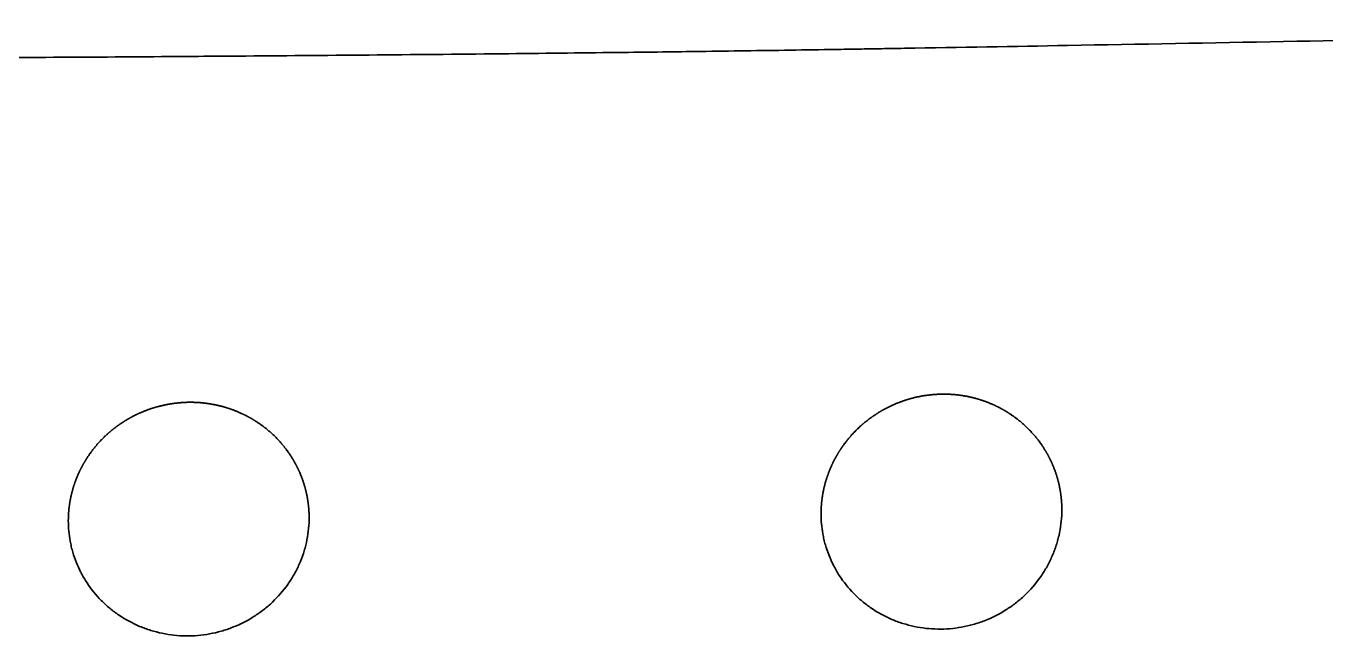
# Model space of a CAD drawing. Header units: millimetres. Extents: x 0 to 2526, y -1017 to 790.
# Drawn here: x 919.2 to 1118.9, y 695.4 to 789.1 of the extents above; entities that cross this region are included whole.
import ezdxf

# ---------------------------------------------------------------- set-up
doc = ezdxf.new("R2010")
doc.units = ezdxf.units.MM
doc.layers.add('Blocks', color=7, linetype='Continuous')
doc.layers.add('Blocks$Inner', color=7, linetype='Continuous', lineweight=25, true_color=0x007f00)
doc.layers.add('Blocks$Outline', color=7, linetype='Continuous', lineweight=35, true_color=0xff3f3f)

# ---------------------------------------------------------------- blocks, each defined once
blk = doc.blocks.new('Balcony Dining Bench w Arm Front')
at = {"layer": 'Blocks$Inner'}
for points, knots in [([(176.43, 789.1), (176.47, 789.1), (176.52, 789.1), (176.57, 789.1), (176.94, 789.1), (177.31, 789.1), (177.68, 789.1), (178.38, 789.1), (179.09, 789.09), (179.8, 789.09), (181.14, 789.08), (182.45, 789.07), (183.79, 789.06), (185.06, 789.05), (186.32, 789.03), (187.59, 789.01), (187.91, 789.01), (188.22, 789), (188.53, 789), (188.85, 788.99), (189.16, 788.99), (189.47, 788.98), (190.1, 788.97), (190.73, 788.96), (191.36, 788.95), (192.61, 788.93), (193.87, 788.91), (195.13, 788.89), (197.66, 788.84), (200.18, 788.8), (202.71, 788.75), (207.81, 788.66), (212.9, 788.57), (217.99, 788.48), (228.36, 788.29), (238.72, 788.1), (249.06, 787.91), (259.66, 787.71), (270.25, 787.51), (280.82, 787.31), (291.67, 787.11), (302.5, 786.9), (313.3, 786.7), (324.39, 786.5), (335.46, 786.3), (346.5, 786.1), (354.55, 785.96), (362.7, 785.82), (370.96, 785.68), (372.32, 785.65), (373.68, 785.63), (375.05, 785.61), (375.1, 785.61), (376.24, 785.59), (376.28, 785.59), (376.87, 785.58), (377.45, 785.57), (378.04, 785.56), (378.81, 785.55), (379.59, 785.53), (380.37, 785.52), (380.76, 785.52), (381.16, 785.51), (381.55, 785.5), (383.87, 785.47), (386.19, 785.43), (388.51, 785.39), (393.08, 785.33), (397.64, 785.26), (402.2, 785.2), (406.25, 785.14), (410.41, 785.09), (414.69, 785.04), (420.14, 784.97), (425.78, 784.91), (431.59, 784.85), (444.91, 784.71), (458.49, 784.59), (471.85, 784.49), (476.55, 784.46), (481.17, 784.42), (485.73, 784.39), (491.8, 784.35), (497.76, 784.31), (503.62, 784.28), (521.92, 784.17), (541.36, 784.08), (559.71, 784.01), (561.64, 784), (563.57, 784), (565.5, 783.99), (589.67, 783.9), (613.09, 783.84), (635.75, 783.8), (661.46, 783.76), (687.17, 783.74), (712.85, 783.74), (738.53, 783.74), (764.24, 783.76), (789.95, 783.8), (813.64, 783.84), (836.66, 783.9), (859.02, 783.99), (861.59, 784), (863.91, 784), (865.98, 784.01), (884.02, 784.08), (903.08, 784.17), (921.04, 784.28), (927.37, 784.31), (933.67, 784.35), (939.97, 784.4), (944.33, 784.43), (948.65, 784.46), (952.92, 784.49), (966.33, 784.59), (979.96, 784.71), (993.33, 784.85), (999.49, 784.91), (1005.38, 784.98), (1011, 785.05), (1014.98, 785.09), (1018.92, 785.14), (1022.83, 785.2), (1027.41, 785.26), (1031.99, 785.32), (1036.57, 785.39), (1038.9, 785.43), (1041.23, 785.46), (1043.55, 785.5), (1044.14, 785.51), (1044.73, 785.52), (1045.32, 785.53), (1045.91, 785.54), (1046.49, 785.55), (1047.08, 785.56), (1047.67, 785.57), (1048.25, 785.58), (1048.84, 785.59), (1048.89, 785.59), (1050.02, 785.61), (1050.08, 785.61), (1051.44, 785.63), (1052.8, 785.65), (1054.15, 785.68), (1062.68, 785.82), (1071.03, 785.96), (1079.2, 786.11), (1090.24, 786.31), (1101.31, 786.51), (1112.39, 786.71), (1123.2, 786.91), (1134.03, 787.12), (1144.87, 787.32), (1155.44, 787.52), (1166.03, 787.72), (1176.64, 787.92), (1186.98, 788.11), (1197.33, 788.3), (1207.71, 788.49), (1212.8, 788.58), (1217.89, 788.67), (1222.99, 788.76), (1225.52, 788.8), (1228.04, 788.84), (1230.57, 788.89), (1231.83, 788.91), (1233.08, 788.93), (1234.34, 788.95), (1234.97, 788.96), (1235.6, 788.97), (1236.22, 788.98), (1236.54, 788.99), (1236.85, 789), (1237.17, 789), (1237.48, 789.01), (1237.79, 789.01), (1238.11, 789.01), (1239.38, 789.03), (1240.64, 789.05), (1241.91, 789.06), (1243.24, 789.07), (1244.56, 789.08), (1245.89, 789.09), (1246.61, 789.09), (1247.31, 789.1), (1248.02, 789.1), (1248.39, 789.1), (1248.76, 789.1), (1249.13, 789.1), (1249.18, 789.1), (1249.22, 789.1), (1249.27, 789.1)], [22.92623, 22.92623, 22.92623, 22.92623, 23.068171, 23.068171, 23.068171, 24.181291, 24.181291, 24.181291, 26.304071, 26.304071, 26.304071, 30.293159, 30.293159, 30.293159, 34.108347, 34.108347, 34.108347, 35.052543, 35.052543, 35.052543, 35.998443, 35.998443, 35.998443, 37.891572, 37.891572, 37.891572, 41.685462, 41.685462, 41.685462, 49.303922, 49.303922, 49.303922, 64.664791, 64.664791, 64.664791, 95.892798, 95.892798, 95.892798, 127.813465, 127.813465, 127.813465, 160.438723, 160.438723, 160.438723, 193.773793, 193.773793, 193.773793, 218.326646, 218.326646, 218.326646, 222.428058, 222.428058, 222.428058, 223.673841, 223.673841, 223.673841, 225.450252, 225.450252, 225.450252, 227.80179, 227.80179, 227.80179, 228.993594, 228.993594, 228.993594, 236.013794, 236.013794, 236.013794, 249.824857, 249.824857, 249.824857, 262.404558, 262.404558, 262.404558, 279.411222, 279.411222, 279.411222, 319.83122, 319.83122, 319.83122, 333.736504, 333.736504, 333.736504, 351.660888, 351.660888, 351.660888, 407.79894, 407.79894, 407.79894, 413.586184, 413.586184, 413.586184, 483.855313, 483.855313, 483.855313, 560.959264, 560.959264, 560.959264, 638.06295, 638.06295, 638.06295, 707.146395, 707.146395, 707.146395, 714.1183, 714.1183, 714.1183, 769.220358, 769.220358, 769.220358, 788.178374, 788.178374, 788.178374, 801.157229, 801.157229, 801.157229, 841.729748, 841.729748, 841.729748, 859.5085, 859.5085, 859.5085, 871.424957, 871.424957, 871.424957, 885.2842, 885.2842, 885.2842, 892.328338, 892.328338, 892.328338, 894.111756, 894.111756, 894.111756, 895.883645, 895.883645, 895.883645, 897.666024, 897.666024, 897.666024, 898.912972, 898.912972, 898.912972, 903.0038, 903.0038, 903.0038, 928.14154, 928.14154, 928.14154, 961.47683, 961.47683, 961.47683, 994.102289, 994.102289, 994.102289, 1026.02312, 1026.02312, 1026.02312, 1057.25122, 1057.25122, 1057.25122, 1072.612096, 1072.612096, 1072.612096, 1080.230546, 1080.230546, 1080.230546, 1084.024428, 1084.024428, 1084.024428, 1085.917551, 1085.917551, 1085.917551, 1086.863449, 1086.863449, 1086.863449, 1087.807647, 1087.807647, 1087.807647, 1091.622846, 1091.622846, 1091.622846, 1095.61188, 1095.61188, 1095.61188, 1097.734661, 1097.734661, 1097.734661, 1098.847781, 1098.847781, 1098.847781, 1098.98972, 1098.98972, 1098.98972, 1098.98972]), ([(925.67, 713.12), (925.67, 712.07), (925.76, 711.03), (925.95, 710), (926.01, 709.71), (926.07, 709.43), (926.13, 709.15), (926.2, 708.87), (926.27, 708.59), (926.35, 708.31), (926.52, 707.76), (926.7, 707.21), (926.92, 706.68), (927.11, 706.21), (927.32, 705.75), (927.55, 705.29)], [234.577607, 234.577607, 234.577607, 234.577607, 237.912655, 237.912655, 237.912655, 238.837847, 238.837847, 238.837847, 239.758022, 239.758022, 239.758022, 241.589646, 241.589646, 241.589646, 243.206097, 243.206097, 243.206097, 243.206097]), ([(943.73, 695.45), (944.95, 695.44), (946.17, 695.54), (947.38, 695.76), (947.98, 695.87), (948.58, 696.01), (949.17, 696.18), (949.76, 696.34), (950.35, 696.54), (950.92, 696.77), (952.06, 697.21), (953.14, 697.76), (954.17, 698.41), (954.43, 698.58), (954.68, 698.74), (954.93, 698.92), (955.18, 699.1), (955.43, 699.28), (955.67, 699.47), (956.15, 699.84), (956.61, 700.23), (957.04, 700.65), (957.92, 701.48), (958.7, 702.39), (959.39, 703.36), (959.57, 703.61), (959.73, 703.86), (959.89, 704.11), (960.05, 704.36), (960.21, 704.62), (960.35, 704.88), (960.65, 705.39), (960.91, 705.92), (961.15, 706.46), (961.39, 707), (961.6, 707.54), (961.78, 708.1), (961.88, 708.38), (961.96, 708.66), (962.04, 708.94), (962.12, 709.23), (962.19, 709.52), (962.25, 709.8), (962.51, 710.94), (962.64, 712.09), (962.67, 713.26), (962.67, 713.36), (962.67, 713.47), (962.67, 713.58)], [146.407026, 146.407026, 146.407026, 146.407026, 150.091218, 150.091218, 150.091218, 151.928526, 151.928526, 151.928526, 153.778324, 153.778324, 153.778324, 157.447832, 157.447832, 157.447832, 158.367129, 158.367129, 158.367129, 159.291759, 159.291759, 159.291759, 161.130143, 161.130143, 161.130143, 164.796502, 164.796502, 164.796502, 165.720292, 165.720292, 165.720292, 166.639709, 166.639709, 166.639709, 168.467798, 168.467798, 168.467798, 170.295787, 170.295787, 170.295787, 171.21508, 171.21508, 171.21508, 172.138443, 172.138443, 172.138443, 175.801914, 175.801914, 175.801914, 176.144161, 176.144161, 176.144161, 176.144161]), ([(1041.33, 714.19), (1041.33, 713.16), (1041.42, 712.15), (1041.6, 711.14), (1041.65, 710.86), (1041.71, 710.57), (1041.77, 710.28), (1041.84, 710), (1041.91, 709.72), (1041.99, 709.44), (1042.15, 708.88), (1042.34, 708.34), (1042.55, 707.8), (1042.75, 707.29), (1042.97, 706.79), (1043.22, 706.31)], [234.344045, 234.344045, 234.344045, 234.344045, 237.565983, 237.565983, 237.565983, 238.488748, 238.488748, 238.488748, 239.406701, 239.406701, 239.406701, 241.233706, 241.233706, 241.233706, 242.955161, 242.955161, 242.955161, 242.955161]), ([(1059.27, 696.5), (1060.49, 696.48), (1061.71, 696.58), (1062.92, 696.8), (1063.52, 696.91), (1064.11, 697.04), (1064.7, 697.21), (1065.29, 697.37), (1065.88, 697.57), (1066.45, 697.79), (1067.6, 698.24), (1068.68, 698.78), (1069.72, 699.44), (1069.97, 699.6), (1070.23, 699.77), (1070.48, 699.94), (1070.73, 700.12), (1070.98, 700.3), (1071.22, 700.49), (1071.7, 700.86), (1072.16, 701.26), (1072.6, 701.68), (1073.49, 702.51), (1074.28, 703.42), (1074.97, 704.4), (1075.15, 704.65), (1075.32, 704.9), (1075.48, 705.15), (1075.65, 705.41), (1075.8, 705.66), (1075.95, 705.92), (1076.25, 706.44), (1076.52, 706.97), (1076.76, 707.52), (1077, 708.06), (1077.22, 708.61), (1077.41, 709.17), (1077.5, 709.45), (1077.59, 709.74), (1077.67, 710.02), (1077.75, 710.31), (1077.82, 710.6), (1077.89, 710.89), (1078.15, 712.04), (1078.29, 713.2), (1078.32, 714.37), (1078.33, 714.51), (1078.33, 714.67), (1078.33, 714.81)], [146.131493, 146.131493, 146.131493, 146.131493, 149.812968, 149.812968, 149.812968, 151.64895, 151.64895, 151.64895, 153.497549, 153.497549, 153.497549, 157.164302, 157.164302, 157.164302, 158.082624, 158.082624, 158.082624, 159.006293, 159.006293, 159.006293, 160.843308, 160.843308, 160.843308, 164.504591, 164.504591, 164.504591, 165.426949, 165.426949, 165.426949, 166.345284, 166.345284, 166.345284, 168.170436, 168.170436, 168.170436, 169.994464, 169.994464, 169.994464, 170.911391, 170.911391, 170.911391, 171.832755, 171.832755, 171.832755, 175.487652, 175.487652, 175.487652, 175.943402, 175.943402, 175.943402, 175.943402]), ([(927.59, 705.22), (927.61, 705.18), (927.63, 705.15), (927.65, 705.11), (927.78, 704.85), (927.92, 704.6), (928.07, 704.35), (928.22, 704.09), (928.37, 703.85), (928.54, 703.6), (929.18, 702.63), (929.91, 701.72), (930.74, 700.89), (931.16, 700.47), (931.59, 700.07), (932.05, 699.69), (932.51, 699.31), (932.98, 698.96), (933.48, 698.62), (934.47, 697.96), (935.52, 697.39), (936.63, 696.92), (937.18, 696.69), (937.76, 696.48), (938.34, 696.3), (938.92, 696.12), (939.5, 695.97), (940.1, 695.85), (941.29, 695.6), (942.5, 695.47), (943.73, 695.45)], [125.999603, 125.999603, 125.999603, 125.999603, 126.132546, 126.132546, 126.132546, 127.055557, 127.055557, 127.055557, 127.981728, 127.981728, 127.981728, 131.657502, 131.657502, 131.657502, 133.502111, 133.502111, 133.502111, 135.350932, 135.350932, 135.350932, 139.028526, 139.028526, 139.028526, 140.881543, 140.881543, 140.881543, 142.721042, 142.721042, 142.721042, 146.407026, 146.407026, 146.407026, 146.407026]), ([(1043.26, 706.24), (1043.26, 706.23), (1043.26, 706.22), (1043.27, 706.22), (1043.4, 705.96), (1043.54, 705.7), (1043.69, 705.45), (1043.84, 705.2), (1043.99, 704.94), (1044.15, 704.7), (1044.79, 703.72), (1045.52, 702.81), (1046.34, 701.97), (1046.76, 701.55), (1047.19, 701.15), (1047.64, 700.77), (1048.1, 700.39), (1048.58, 700.03), (1049.07, 699.7), (1050.05, 699.03), (1051.09, 698.46), (1052.2, 697.99), (1052.75, 697.75), (1053.32, 697.54), (1053.9, 697.36), (1054.48, 697.18), (1055.06, 697.03), (1055.65, 696.9), (1056.84, 696.65), (1058.05, 696.52), (1059.27, 696.5)], [125.864963, 125.864963, 125.864963, 125.864963, 125.888875, 125.888875, 125.888875, 126.809505, 126.809505, 126.809505, 127.733525, 127.733525, 127.733525, 131.401529, 131.401529, 131.401529, 133.242626, 133.242626, 133.242626, 135.088216, 135.088216, 135.088216, 138.760518, 138.760518, 138.760518, 140.611274, 140.611274, 140.611274, 142.448783, 142.448783, 142.448783, 146.131493, 146.131493, 146.131493, 146.131493])]:
    blk.add_open_spline(points, degree=3, knots=knots, dxfattribs=at)
for points, weights, knots in [([(944.54, 731.32), (943.93, 731.33), (943.32, 731.3), (942.11, 731.19), (941.5, 731.11), (939.72, 730.77), (938.55, 730.44), (936.86, 729.77), (936.29, 729.52), (935.21, 728.97), (934.69, 728.67), (933.67, 728.02), (933.18, 727.68), (932.23, 726.94), (931.77, 726.54), (930.45, 725.29), (929.66, 724.38), (928.63, 722.93), (928.31, 722.42), (927.87, 721.64), (927.72, 721.38), (927.45, 720.85), (927.32, 720.58), (926.72, 719.22), (926.35, 718.1), (926.03, 716.66), (925.97, 716.37), (925.87, 715.79), (925.83, 715.49), (925.72, 714.61), (925.68, 714.03), (925.67, 713.33), (925.67, 713.23), (925.67, 713.12)], [1.00000025236, 1.000000253, 1.0000002536, 1.0000002547, 1.00000025521, 1.00000025658, 1.0000002573, 1.00000025807, 1.00000025828, 1.00000025857, 1.00000025867, 1.00000025875, 1.00000025873, 1.0000002586, 1.00000025848, 1.00000025796, 1.0000002574, 1.0000002563, 1.00000025588, 1.00000025519, 1.00000025495, 1.00000025444, 1.00000025418, 1.00000025283, 1.0000002516, 1.00000024992, 1.00000024957, 1.00000024886, 1.0000002485, 1.0000002474, 1.00000024665, 1.00000024574, 1.0000002456, 1.00000024546], [205.023933, 205.023933, 205.023933, 205.023933, 206.850155, 206.850155, 208.676378, 208.676378, 212.328824, 212.328824, 214.155046, 214.155046, 215.981269, 215.981269, 217.807492, 217.807492, 219.633715, 219.633715, 223.28616, 223.28616, 225.112383, 225.112383, 226.025494, 226.025494, 226.938606, 226.938606, 230.591051, 230.591051, 231.504163, 231.504163, 232.417274, 232.417274, 234.243497, 234.243497, 234.577607, 234.577607, 234.577607, 234.577607]), ([(962.67, 713.58), (962.67, 714.06), (962.65, 714.54), (962.58, 715.31), (962.55, 715.61), (962.47, 716.19), (962.43, 716.48), (962.16, 717.92), (961.83, 719.05), (961.17, 720.68), (960.92, 721.22), (960.37, 722.26), (960.07, 722.77), (959.09, 724.23), (958.35, 725.14), (956.66, 726.83), (955.74, 727.58), (954.26, 728.56), (953.75, 728.86), (952.69, 729.42), (952.14, 729.68), (950.48, 730.37), (949.34, 730.71), (947.57, 731.07), (946.97, 731.16), (945.75, 731.29), (945.15, 731.32), (944.54, 731.32)], [1.00000019141, 1.00000019182, 1.00000019225, 1.00000019297, 1.00000019326, 1.00000019383, 1.00000019413, 1.00000019562, 1.00000019691, 1.00000019898, 1.0000001997, 1.00000020116, 1.00000020191, 1.00000020418, 1.00000020574, 1.00000020897, 1.00000021059, 1.00000021299, 1.00000021379, 1.00000021537, 1.00000021616, 1.00000021847, 1.00000021993, 1.00000022198, 1.00000022265, 1.00000022392, 1.00000022452, 1.00000022509], [176.144161, 176.144161, 176.144161, 176.144161, 177.628737, 177.628737, 178.54191, 178.54191, 179.455083, 179.455083, 183.107776, 183.107776, 184.934122, 184.934122, 186.760469, 186.760469, 190.413161, 190.413161, 194.065854, 194.065854, 195.892201, 195.892201, 197.718547, 197.718547, 201.37124, 201.37124, 203.197586, 203.197586, 205.023933, 205.023933, 205.023933, 205.023933]), ([(1060.3, 732.57), (1059.69, 732.58), (1059.08, 732.55), (1057.87, 732.44), (1057.26, 732.36), (1055.48, 732.03), (1054.31, 731.69), (1052.62, 731.02), (1052.05, 730.77), (1050.97, 730.22), (1050.44, 729.92), (1049.42, 729.27), (1048.93, 728.92), (1047.98, 728.18), (1047.51, 727.79), (1046.18, 726.53), (1045.4, 725.62), (1044.35, 724.16), (1044.03, 723.65), (1043.58, 722.87), (1043.43, 722.6), (1043.16, 722.06), (1043.03, 721.79), (1042.42, 720.43), (1042.04, 719.3), (1041.71, 717.86), (1041.65, 717.56), (1041.55, 716.98), (1041.5, 716.68), (1041.39, 715.79), (1041.35, 715.2), (1041.33, 714.47), (1041.33, 714.33), (1041.33, 714.19)], [1.00000017931, 1.00000017992, 1.00000018051, 1.00000018165, 1.0000001822, 1.00000018375, 1.00000018467, 1.00000018586, 1.00000018623, 1.00000018689, 1.00000018718, 1.00000018768, 1.0000001879, 1.00000018826, 1.0000001884, 1.0000001887, 1.00000018875, 1.00000018859, 1.0000001885, 1.00000018831, 1.00000018824, 1.00000018808, 1.00000018799, 1.00000018749, 1.00000018697, 1.00000018617, 1.00000018601, 1.00000018566, 1.00000018547, 1.00000018491, 1.00000018451, 1.00000018399, 1.00000018389, 1.00000018379], [204.698095, 204.698095, 204.698095, 204.698095, 206.523624, 206.523624, 208.349153, 208.349153, 212.000211, 212.000211, 213.82574, 213.82574, 215.651268, 215.651268, 217.476797, 217.476797, 219.302326, 219.302326, 222.953384, 222.953384, 224.778913, 224.778913, 225.691677, 225.691677, 226.604442, 226.604442, 230.2555, 230.2555, 231.168264, 231.168264, 232.081029, 232.081029, 233.906558, 233.906558, 234.344045, 234.344045, 234.344045, 234.344045]), ([(1078.33, 714.81), (1078.33, 715.26), (1078.31, 715.7), (1078.25, 716.44), (1078.22, 716.74), (1078.15, 717.33), (1078.1, 717.62), (1077.84, 719.08), (1077.52, 720.21), (1076.86, 721.86), (1076.62, 722.4), (1076.07, 723.45), (1075.77, 723.96), (1074.8, 725.44), (1074.06, 726.35), (1072.38, 728.05), (1071.46, 728.8), (1069.99, 729.79), (1069.48, 730.1), (1068.43, 730.66), (1067.88, 730.92), (1066.22, 731.61), (1065.08, 731.96), (1063.32, 732.32), (1062.72, 732.41), (1061.51, 732.54), (1060.9, 732.57), (1060.3, 732.57)], [1.00000004281, 1.00000004285, 1.0000000429, 1.000000043, 1.00000004304, 1.00000004312, 1.00000004316, 1.00000004339, 1.00000004359, 1.00000004395, 1.00000004408, 1.00000004434, 1.00000004448, 1.00000004491, 1.00000004523, 1.0000000459, 1.00000004625, 1.0000000468, 1.00000004698, 1.00000004735, 1.00000004754, 1.00000004811, 1.00000004848, 1.00000004903, 1.00000004921, 1.00000004957, 1.00000004975, 1.00000004992], [175.943402, 175.943402, 175.943402, 175.943402, 177.31282, 177.31282, 178.225662, 178.225662, 179.138505, 179.138505, 182.789875, 182.789875, 184.61556, 184.61556, 186.441245, 186.441245, 190.092615, 190.092615, 193.743985, 193.743985, 195.56967, 195.56967, 197.395355, 197.395355, 201.046725, 201.046725, 202.87241, 202.87241, 204.698095, 204.698095, 204.698095, 204.698095])]:
    blk.add_rational_spline(points, weights, degree=3, knots=knots, dxfattribs=at)
at = {"layer": 'Blocks$Outline'}
for points, knots in [([(1249.27, 789.1), (1249.22, 789.1), (1249.18, 789.1), (1249.13, 789.1), (1248.76, 789.1), (1248.39, 789.1), (1248.02, 789.1), (1247.31, 789.1), (1246.61, 789.09), (1245.89, 789.09), (1244.56, 789.08), (1243.24, 789.07), (1241.91, 789.06), (1240.64, 789.05), (1239.38, 789.03), (1238.11, 789.01), (1237.79, 789.01), (1237.48, 789.01), (1237.17, 789), (1236.85, 789), (1236.54, 788.99), (1236.22, 788.98), (1235.6, 788.97), (1234.97, 788.96), (1234.34, 788.95), (1233.08, 788.93), (1231.83, 788.91), (1230.57, 788.89), (1228.04, 788.84), (1225.52, 788.8), (1222.99, 788.76), (1217.89, 788.67), (1212.8, 788.58), (1207.71, 788.49), (1197.33, 788.3), (1186.98, 788.11), (1176.64, 787.92), (1166.03, 787.72), (1155.44, 787.52), (1144.87, 787.32), (1134.03, 787.12), (1123.2, 786.91), (1112.39, 786.71), (1101.31, 786.51), (1090.24, 786.31), (1079.2, 786.11), (1071.03, 785.96), (1062.68, 785.82), (1054.15, 785.68), (1052.8, 785.65), (1051.44, 785.63), (1050.08, 785.61), (1050.02, 785.61), (1048.89, 785.59), (1048.84, 785.59), (1048.25, 785.58), (1047.67, 785.57), (1047.08, 785.56), (1046.49, 785.55), (1045.91, 785.54), (1045.32, 785.53), (1044.73, 785.52), (1044.14, 785.51), (1043.55, 785.5), (1041.23, 785.46), (1038.9, 785.43), (1036.57, 785.39), (1031.99, 785.32), (1027.41, 785.26), (1022.83, 785.2), (1018.92, 785.14), (1014.98, 785.09), (1011, 785.05), (1005.38, 784.98), (999.49, 784.91), (993.33, 784.85), (979.96, 784.71), (966.33, 784.59), (952.92, 784.49), (948.65, 784.46), (944.33, 784.43), (939.97, 784.4), (933.67, 784.35), (927.37, 784.31), (921.04, 784.28), (903.08, 784.17), (884.02, 784.08), (865.98, 784.01), (863.91, 784), (861.59, 784), (859.02, 783.99), (836.66, 783.9), (813.64, 783.84), (789.95, 783.8), (764.24, 783.76), (738.53, 783.74), (712.85, 783.74), (687.17, 783.74), (661.46, 783.76), (635.75, 783.8), (613.09, 783.84), (589.67, 783.9), (565.5, 783.99), (563.57, 784), (561.64, 784), (559.71, 784.01), (541.36, 784.08), (521.92, 784.17), (503.62, 784.28), (497.76, 784.31), (491.8, 784.35), (485.73, 784.39), (481.17, 784.42), (476.55, 784.46), (471.85, 784.49), (458.49, 784.59), (444.91, 784.71), (431.59, 784.85), (425.78, 784.91), (420.14, 784.97), (414.69, 785.04), (410.41, 785.09), (406.25, 785.14), (402.2, 785.2), (397.64, 785.26), (393.08, 785.33), (388.51, 785.39), (386.19, 785.43), (383.87, 785.47), (381.55, 785.5), (381.16, 785.51), (380.76, 785.52), (380.37, 785.52), (379.59, 785.53), (378.81, 785.55), (378.04, 785.56), (377.45, 785.57), (376.87, 785.58), (376.28, 785.59), (376.24, 785.59), (375.1, 785.61), (375.05, 785.61), (373.68, 785.63), (372.32, 785.65), (370.96, 785.68), (362.7, 785.82), (354.55, 785.96), (346.5, 786.1), (335.46, 786.3), (324.39, 786.5), (313.3, 786.7), (302.5, 786.9), (291.67, 787.11), (280.82, 787.31), (270.25, 787.51), (259.66, 787.71), (249.06, 787.91), (238.72, 788.1), (228.36, 788.29), (217.99, 788.48), (212.9, 788.57), (207.81, 788.66), (202.71, 788.75), (200.18, 788.8), (197.66, 788.84), (195.13, 788.89), (193.87, 788.91), (192.61, 788.93), (191.36, 788.95), (190.73, 788.96), (190.1, 788.97), (189.47, 788.98), (189.16, 788.99), (188.85, 788.99), (188.53, 789), (188.22, 789), (187.91, 789.01), (187.59, 789.01), (186.32, 789.03), (185.06, 789.05), (183.79, 789.06), (182.45, 789.07), (181.14, 789.08), (179.8, 789.09), (179.09, 789.09), (178.38, 789.1), (177.68, 789.1), (177.31, 789.1), (176.94, 789.1), (176.57, 789.1), (176.52, 789.1), (176.47, 789.1), (176.43, 789.1)], [-1098.98972, -1098.98972, -1098.98972, -1098.98972, -1098.847781, -1098.847781, -1098.847781, -1097.734661, -1097.734661, -1097.734661, -1095.61188, -1095.61188, -1095.61188, -1091.622846, -1091.622846, -1091.622846, -1087.807647, -1087.807647, -1087.807647, -1086.863449, -1086.863449, -1086.863449, -1085.917551, -1085.917551, -1085.917551, -1084.024428, -1084.024428, -1084.024428, -1080.230546, -1080.230546, -1080.230546, -1072.612096, -1072.612096, -1072.612096, -1057.25122, -1057.25122, -1057.25122, -1026.02312, -1026.02312, -1026.02312, -994.102289, -994.102289, -994.102289, -961.47683, -961.47683, -961.47683, -928.14154, -928.14154, -928.14154, -903.0038, -903.0038, -903.0038, -898.912972, -898.912972, -898.912972, -897.666024, -897.666024, -897.666024, -895.883645, -895.883645, -895.883645, -894.111756, -894.111756, -894.111756, -892.328338, -892.328338, -892.328338, -885.2842, -885.2842, -885.2842, -871.424957, -871.424957, -871.424957, -859.5085, -859.5085, -859.5085, -841.729748, -841.729748, -841.729748, -801.157229, -801.157229, -801.157229, -788.178374, -788.178374, -788.178374, -769.220358, -769.220358, -769.220358, -714.1183, -714.1183, -714.1183, -707.146395, -707.146395, -707.146395, -638.06295, -638.06295, -638.06295, -560.959264, -560.959264, -560.959264, -483.855313, -483.855313, -483.855313, -413.586184, -413.586184, -413.586184, -407.79894, -407.79894, -407.79894, -351.660888, -351.660888, -351.660888, -333.736504, -333.736504, -333.736504, -319.83122, -319.83122, -319.83122, -279.411222, -279.411222, -279.411222, -262.404558, -262.404558, -262.404558, -249.824857, -249.824857, -249.824857, -236.013794, -236.013794, -236.013794, -228.993594, -228.993594, -228.993594, -227.80179, -227.80179, -227.80179, -225.450252, -225.450252, -225.450252, -223.673841, -223.673841, -223.673841, -222.428058, -222.428058, -222.428058, -218.326646, -218.326646, -218.326646, -193.773793, -193.773793, -193.773793, -160.438723, -160.438723, -160.438723, -127.813465, -127.813465, -127.813465, -95.892798, -95.892798, -95.892798, -64.664791, -64.664791, -64.664791, -49.303922, -49.303922, -49.303922, -41.685462, -41.685462, -41.685462, -37.891572, -37.891572, -37.891572, -35.998443, -35.998443, -35.998443, -35.052543, -35.052543, -35.052543, -34.108347, -34.108347, -34.108347, -30.293159, -30.293159, -30.293159, -26.304071, -26.304071, -26.304071, -24.181291, -24.181291, -24.181291, -23.068171, -23.068171, -23.068171, -22.92623, -22.92623, -22.92623, -22.92623]), ([(927.55, 705.29), (927.32, 705.75), (927.11, 706.21), (926.92, 706.68), (926.7, 707.21), (926.52, 707.76), (926.35, 708.31), (926.27, 708.59), (926.2, 708.87), (926.13, 709.15), (926.07, 709.43), (926.01, 709.71), (925.95, 710), (925.76, 711.03), (925.67, 712.07), (925.67, 713.12)], [-243.206097, -243.206097, -243.206097, -243.206097, -241.589646, -241.589646, -241.589646, -239.758022, -239.758022, -239.758022, -238.837847, -238.837847, -238.837847, -237.912655, -237.912655, -237.912655, -234.577607, -234.577607, -234.577607, -234.577607]), ([(962.67, 713.58), (962.67, 713.47), (962.67, 713.36), (962.67, 713.26), (962.64, 712.09), (962.51, 710.94), (962.25, 709.8), (962.19, 709.52), (962.12, 709.23), (962.04, 708.94), (961.96, 708.66), (961.88, 708.38), (961.78, 708.1), (961.6, 707.54), (961.39, 707), (961.15, 706.46), (960.91, 705.92), (960.65, 705.39), (960.35, 704.88), (960.21, 704.62), (960.05, 704.36), (959.89, 704.11), (959.73, 703.86), (959.57, 703.61), (959.39, 703.36), (958.7, 702.39), (957.92, 701.48), (957.04, 700.65), (956.61, 700.23), (956.15, 699.84), (955.67, 699.47), (955.43, 699.28), (955.18, 699.1), (954.93, 698.92), (954.68, 698.74), (954.43, 698.58), (954.17, 698.41), (953.14, 697.76), (952.06, 697.21), (950.92, 696.77), (950.35, 696.54), (949.76, 696.34), (949.17, 696.18), (948.58, 696.01), (947.98, 695.87), (947.38, 695.76), (946.17, 695.54), (944.95, 695.44), (943.73, 695.45)], [-176.144161, -176.144161, -176.144161, -176.144161, -175.801914, -175.801914, -175.801914, -172.138443, -172.138443, -172.138443, -171.21508, -171.21508, -171.21508, -170.295787, -170.295787, -170.295787, -168.467798, -168.467798, -168.467798, -166.639709, -166.639709, -166.639709, -165.720292, -165.720292, -165.720292, -164.796502, -164.796502, -164.796502, -161.130143, -161.130143, -161.130143, -159.291759, -159.291759, -159.291759, -158.367129, -158.367129, -158.367129, -157.447832, -157.447832, -157.447832, -153.778324, -153.778324, -153.778324, -151.928526, -151.928526, -151.928526, -150.091218, -150.091218, -150.091218, -146.407026, -146.407026, -146.407026, -146.407026]), ([(1043.22, 706.31), (1042.97, 706.79), (1042.75, 707.29), (1042.55, 707.8), (1042.34, 708.34), (1042.15, 708.88), (1041.99, 709.44), (1041.91, 709.72), (1041.84, 710), (1041.77, 710.28), (1041.71, 710.57), (1041.65, 710.86), (1041.6, 711.14), (1041.42, 712.15), (1041.33, 713.16), (1041.33, 714.19)], [-242.955161, -242.955161, -242.955161, -242.955161, -241.233706, -241.233706, -241.233706, -239.406701, -239.406701, -239.406701, -238.488748, -238.488748, -238.488748, -237.565983, -237.565983, -237.565983, -234.344045, -234.344045, -234.344045, -234.344045]), ([(1078.33, 714.81), (1078.33, 714.67), (1078.33, 714.51), (1078.32, 714.37), (1078.29, 713.2), (1078.15, 712.04), (1077.89, 710.89), (1077.82, 710.6), (1077.75, 710.31), (1077.67, 710.02), (1077.59, 709.74), (1077.5, 709.45), (1077.41, 709.17), (1077.22, 708.61), (1077, 708.06), (1076.76, 707.52), (1076.52, 706.97), (1076.25, 706.44), (1075.95, 705.92), (1075.8, 705.66), (1075.65, 705.41), (1075.48, 705.15), (1075.32, 704.9), (1075.15, 704.65), (1074.97, 704.4), (1074.28, 703.42), (1073.49, 702.51), (1072.6, 701.68), (1072.16, 701.26), (1071.7, 700.86), (1071.22, 700.49), (1070.98, 700.3), (1070.73, 700.12), (1070.48, 699.94), (1070.23, 699.77), (1069.97, 699.6), (1069.72, 699.44), (1068.68, 698.78), (1067.6, 698.24), (1066.45, 697.79), (1065.88, 697.57), (1065.29, 697.37), (1064.7, 697.21), (1064.11, 697.04), (1063.52, 696.91), (1062.92, 696.8), (1061.71, 696.58), (1060.49, 696.48), (1059.27, 696.5)], [-175.943402, -175.943402, -175.943402, -175.943402, -175.487652, -175.487652, -175.487652, -171.832755, -171.832755, -171.832755, -170.911391, -170.911391, -170.911391, -169.994464, -169.994464, -169.994464, -168.170436, -168.170436, -168.170436, -166.345284, -166.345284, -166.345284, -165.426949, -165.426949, -165.426949, -164.504591, -164.504591, -164.504591, -160.843308, -160.843308, -160.843308, -159.006293, -159.006293, -159.006293, -158.082624, -158.082624, -158.082624, -157.164302, -157.164302, -157.164302, -153.497549, -153.497549, -153.497549, -151.64895, -151.64895, -151.64895, -149.812968, -149.812968, -149.812968, -146.131493, -146.131493, -146.131493, -146.131493]), ([(943.73, 695.45), (942.5, 695.47), (941.29, 695.6), (940.1, 695.85), (939.5, 695.97), (938.92, 696.12), (938.34, 696.3), (937.76, 696.48), (937.18, 696.69), (936.63, 696.92), (935.52, 697.39), (934.47, 697.96), (933.48, 698.62), (932.98, 698.96), (932.51, 699.31), (932.05, 699.69), (931.59, 700.07), (931.16, 700.47), (930.74, 700.89), (929.91, 701.72), (929.18, 702.63), (928.54, 703.6), (928.37, 703.85), (928.22, 704.09), (928.07, 704.35), (927.92, 704.6), (927.78, 704.85), (927.65, 705.11), (927.63, 705.15), (927.61, 705.18), (927.59, 705.22)], [-146.407026, -146.407026, -146.407026, -146.407026, -142.721042, -142.721042, -142.721042, -140.881543, -140.881543, -140.881543, -139.028526, -139.028526, -139.028526, -135.350932, -135.350932, -135.350932, -133.502111, -133.502111, -133.502111, -131.657502, -131.657502, -131.657502, -127.981728, -127.981728, -127.981728, -127.055557, -127.055557, -127.055557, -126.132546, -126.132546, -126.132546, -125.999603, -125.999603, -125.999603, -125.999603]), ([(1059.27, 696.5), (1058.05, 696.52), (1056.84, 696.65), (1055.65, 696.9), (1055.06, 697.03), (1054.48, 697.18), (1053.9, 697.36), (1053.32, 697.54), (1052.75, 697.75), (1052.2, 697.99), (1051.09, 698.46), (1050.05, 699.03), (1049.07, 699.7), (1048.58, 700.03), (1048.1, 700.39), (1047.64, 700.77), (1047.19, 701.15), (1046.76, 701.55), (1046.34, 701.97), (1045.52, 702.81), (1044.79, 703.72), (1044.15, 704.7), (1043.99, 704.94), (1043.84, 705.2), (1043.69, 705.45), (1043.54, 705.7), (1043.4, 705.96), (1043.27, 706.22), (1043.26, 706.22), (1043.26, 706.23), (1043.26, 706.24)], [-146.131493, -146.131493, -146.131493, -146.131493, -142.448783, -142.448783, -142.448783, -140.611274, -140.611274, -140.611274, -138.760518, -138.760518, -138.760518, -135.088216, -135.088216, -135.088216, -133.242626, -133.242626, -133.242626, -131.401529, -131.401529, -131.401529, -127.733525, -127.733525, -127.733525, -126.809505, -126.809505, -126.809505, -125.888875, -125.888875, -125.888875, -125.864963, -125.864963, -125.864963, -125.864963])]:
    blk.add_open_spline(points, degree=3, knots=knots, dxfattribs=at)
for points, weights, knots in [([(925.67, 713.12), (925.67, 713.23), (925.67, 713.33), (925.68, 714.03), (925.72, 714.61), (925.83, 715.49), (925.87, 715.79), (925.97, 716.37), (926.03, 716.66), (926.35, 718.1), (926.72, 719.22), (927.32, 720.58), (927.45, 720.85), (927.72, 721.38), (927.87, 721.64), (928.31, 722.42), (928.63, 722.93), (929.66, 724.38), (930.45, 725.29), (931.77, 726.54), (932.23, 726.94), (933.18, 727.68), (933.67, 728.02), (934.69, 728.67), (935.21, 728.97), (936.29, 729.52), (936.86, 729.77), (938.55, 730.44), (939.72, 730.77), (941.5, 731.11), (942.11, 731.19), (943.32, 731.3), (943.93, 731.33), (944.54, 731.32)], [1.00000024546, 1.0000002456, 1.00000024574, 1.00000024665, 1.0000002474, 1.0000002485, 1.00000024886, 1.00000024957, 1.00000024992, 1.0000002516, 1.00000025283, 1.00000025418, 1.00000025444, 1.00000025495, 1.00000025519, 1.00000025588, 1.0000002563, 1.0000002574, 1.00000025796, 1.00000025848, 1.0000002586, 1.00000025873, 1.00000025875, 1.00000025867, 1.00000025857, 1.00000025828, 1.00000025807, 1.0000002573, 1.00000025658, 1.00000025521, 1.0000002547, 1.0000002536, 1.000000253, 1.00000025236], [-234.577607, -234.577607, -234.577607, -234.577607, -234.243497, -234.243497, -232.417274, -232.417274, -231.504163, -231.504163, -230.591051, -230.591051, -226.938606, -226.938606, -226.025494, -226.025494, -225.112383, -225.112383, -223.28616, -223.28616, -219.633715, -219.633715, -217.807492, -217.807492, -215.981269, -215.981269, -214.155046, -214.155046, -212.328824, -212.328824, -208.676378, -208.676378, -206.850155, -206.850155, -205.023933, -205.023933, -205.023933, -205.023933]), ([(944.54, 731.32), (945.15, 731.32), (945.75, 731.29), (946.97, 731.16), (947.57, 731.07), (949.34, 730.71), (950.48, 730.37), (952.14, 729.68), (952.69, 729.42), (953.75, 728.86), (954.26, 728.56), (955.74, 727.58), (956.66, 726.83), (958.35, 725.14), (959.09, 724.23), (960.07, 722.77), (960.37, 722.26), (960.92, 721.22), (961.17, 720.68), (961.83, 719.05), (962.16, 717.92), (962.43, 716.48), (962.47, 716.19), (962.55, 715.61), (962.58, 715.31), (962.65, 714.54), (962.67, 714.06), (962.67, 713.58)], [1.00000022509, 1.00000022452, 1.00000022392, 1.00000022265, 1.00000022198, 1.00000021993, 1.00000021847, 1.00000021616, 1.00000021537, 1.00000021379, 1.00000021299, 1.00000021059, 1.00000020897, 1.00000020574, 1.00000020418, 1.00000020191, 1.00000020116, 1.0000001997, 1.00000019898, 1.00000019691, 1.00000019562, 1.00000019413, 1.00000019383, 1.00000019326, 1.00000019297, 1.00000019225, 1.00000019182, 1.00000019141], [-205.023933, -205.023933, -205.023933, -205.023933, -203.197586, -203.197586, -201.37124, -201.37124, -197.718547, -197.718547, -195.892201, -195.892201, -194.065854, -194.065854, -190.413161, -190.413161, -186.760469, -186.760469, -184.934122, -184.934122, -183.107776, -183.107776, -179.455083, -179.455083, -178.54191, -178.54191, -177.628737, -177.628737, -176.144161, -176.144161, -176.144161, -176.144161]), ([(1041.33, 714.19), (1041.33, 714.33), (1041.33, 714.47), (1041.35, 715.2), (1041.39, 715.79), (1041.5, 716.68), (1041.55, 716.98), (1041.65, 717.56), (1041.71, 717.86), (1042.04, 719.3), (1042.42, 720.43), (1043.03, 721.79), (1043.16, 722.06), (1043.43, 722.6), (1043.58, 722.87), (1044.03, 723.65), (1044.35, 724.16), (1045.4, 725.62), (1046.18, 726.53), (1047.51, 727.79), (1047.98, 728.18), (1048.93, 728.92), (1049.42, 729.27), (1050.44, 729.92), (1050.97, 730.22), (1052.05, 730.77), (1052.62, 731.02), (1054.31, 731.69), (1055.48, 732.03), (1057.26, 732.36), (1057.87, 732.44), (1059.08, 732.55), (1059.69, 732.58), (1060.3, 732.57)], [1.00000018379, 1.00000018389, 1.00000018399, 1.00000018451, 1.00000018491, 1.00000018547, 1.00000018566, 1.00000018601, 1.00000018617, 1.00000018697, 1.00000018749, 1.00000018799, 1.00000018808, 1.00000018824, 1.00000018831, 1.0000001885, 1.00000018859, 1.00000018875, 1.0000001887, 1.0000001884, 1.00000018826, 1.0000001879, 1.00000018768, 1.00000018718, 1.00000018689, 1.00000018623, 1.00000018586, 1.00000018467, 1.00000018375, 1.0000001822, 1.00000018165, 1.00000018051, 1.00000017992, 1.00000017931], [-234.344045, -234.344045, -234.344045, -234.344045, -233.906558, -233.906558, -232.081029, -232.081029, -231.168264, -231.168264, -230.2555, -230.2555, -226.604442, -226.604442, -225.691677, -225.691677, -224.778913, -224.778913, -222.953384, -222.953384, -219.302326, -219.302326, -217.476797, -217.476797, -215.651268, -215.651268, -213.82574, -213.82574, -212.000211, -212.000211, -208.349153, -208.349153, -206.523624, -206.523624, -204.698095, -204.698095, -204.698095, -204.698095]), ([(1060.3, 732.57), (1060.9, 732.57), (1061.51, 732.54), (1062.72, 732.41), (1063.32, 732.32), (1065.08, 731.96), (1066.22, 731.61), (1067.88, 730.92), (1068.43, 730.66), (1069.48, 730.1), (1069.99, 729.79), (1071.46, 728.8), (1072.38, 728.05), (1074.06, 726.35), (1074.8, 725.44), (1075.77, 723.96), (1076.07, 723.45), (1076.62, 722.4), (1076.86, 721.86), (1077.52, 720.21), (1077.84, 719.08), (1078.1, 717.62), (1078.15, 717.33), (1078.22, 716.74), (1078.25, 716.44), (1078.31, 715.7), (1078.33, 715.26), (1078.33, 714.81)], [1.00000004992, 1.00000004975, 1.00000004957, 1.00000004921, 1.00000004903, 1.00000004848, 1.00000004811, 1.00000004754, 1.00000004735, 1.00000004698, 1.0000000468, 1.00000004625, 1.0000000459, 1.00000004523, 1.00000004491, 1.00000004448, 1.00000004434, 1.00000004408, 1.00000004395, 1.00000004359, 1.00000004339, 1.00000004316, 1.00000004312, 1.00000004304, 1.000000043, 1.0000000429, 1.00000004285, 1.00000004281], [-204.698095, -204.698095, -204.698095, -204.698095, -202.87241, -202.87241, -201.046725, -201.046725, -197.395355, -197.395355, -195.56967, -195.56967, -193.743985, -193.743985, -190.092615, -190.092615, -186.441245, -186.441245, -184.61556, -184.61556, -182.789875, -182.789875, -179.138505, -179.138505, -178.225662, -178.225662, -177.31282, -177.31282, -175.943402, -175.943402, -175.943402, -175.943402])]:
    blk.add_rational_spline(points, weights, degree=3, knots=knots, dxfattribs=at)
for points in [[(927.59, 705.22), (927.55, 705.29)], [(1043.26, 706.24), (1043.22, 706.31)]]:
    blk.add_open_spline(points, degree=1, dxfattribs=at)

msp = doc.modelspace()

# ---------------------------------------------------------------- block references
at = {"layer": 'Blocks'}
msp.add_blockref('Balcony Dining Bench w Arm Front', (0, 0), dxfattribs=at)

doc.saveas('drawing.dxf')
